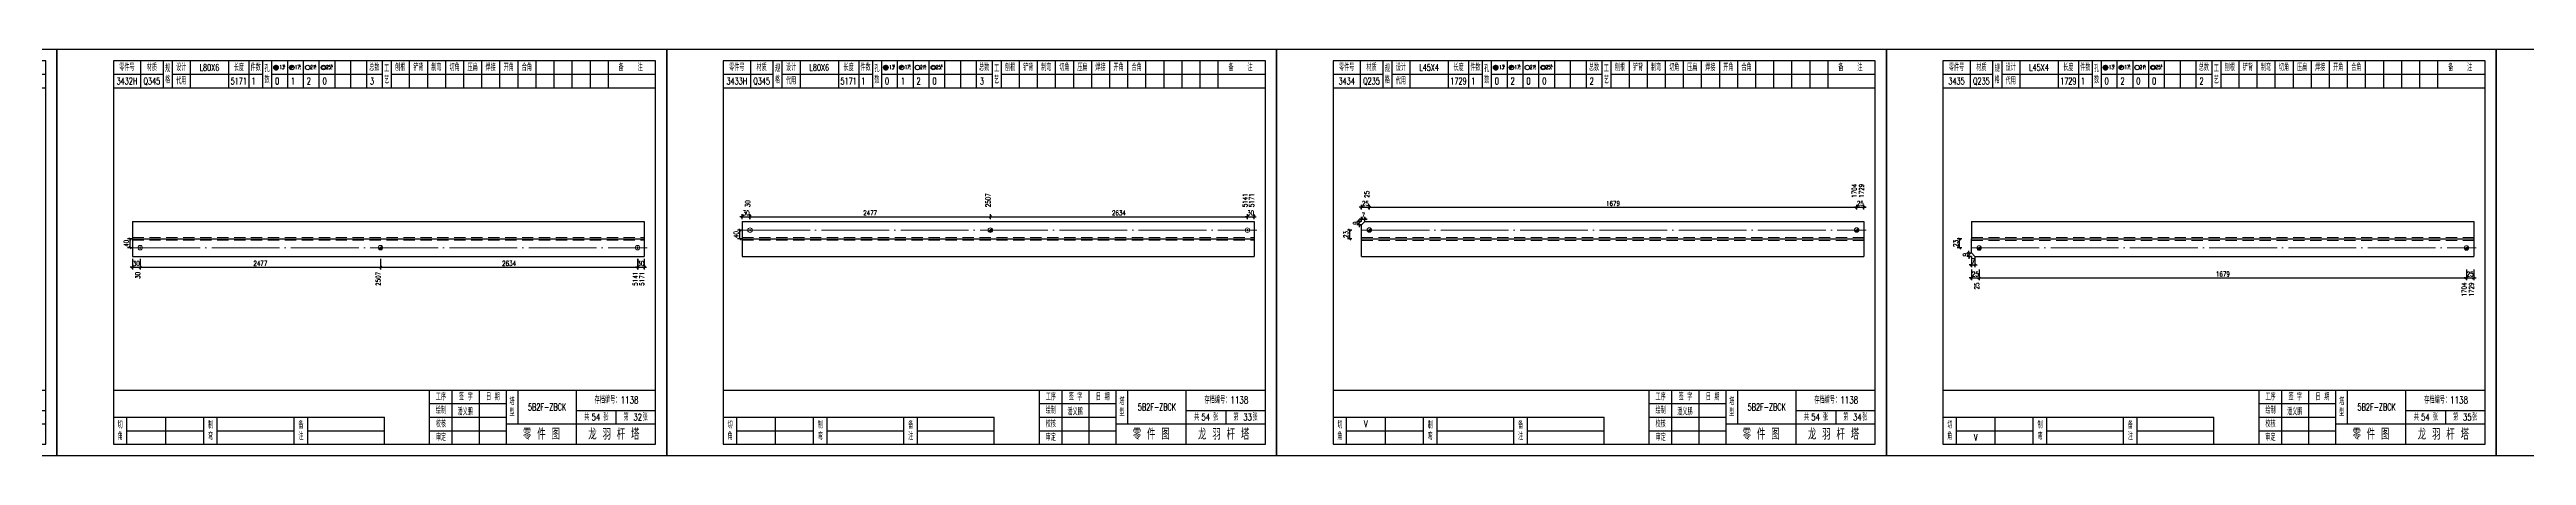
# Model space of a CAD drawing. Header units: millimetres. Extents: x 0 to 30240, y -10896 to -1348.
# Drawn here: x 8367 to 9463, y -10896 to -10716 of the extents above; entities that cross this region are included whole.
import ezdxf
from ezdxf.enums import TextEntityAlignment as Align

# ---------------------------------------------------------------- set-up
doc = ezdxf.new("R2010")
doc.units = ezdxf.units.MM
doc.header["$LTSCALE"] = 20
doc.header["$PDMODE"] = 1
doc.linetypes.add('DASHDOT2X', pattern=[1.75, 1.5, -0.125, 0, -0.125])
doc.linetypes.add('HIDDEN', pattern=[0.375, 0.25, -0.125])
for name, color, linetype, lineweight in [('1', 7, 'Continuous', 25), ('11', 3, 'Continuous', 13), ('2', 1, 'HIDDEN', 13), ('5', 1, 'Continuous', 13), ('7', 2, 'DASHDOT2X', 13)]:
    doc.layers.add(name, color=color, linetype=linetype, lineweight=lineweight)
doc.styles.get("Standard").update_dxf_attribs({"font": 'simplex', "width": 0.7, "bigfont": 'gbhzfs.shx'})
doc.styles.add('SYMBOL_TXT', font='txt.shx', dxfattribs={"width": 0.6})
doc.styles.add('TITLE_TXT', font='simplex.shx', dxfattribs={"width": 0.75, "height": 2.5, "bigfont": 'gbhzfs.shx'})
doc.dimstyles.get("Standard").update_dxf_attribs({"dimtxt": 2.1, "dimasz": 1, "dimexe": 1.05, "dimexo": 0, "dimgap": 0.63, "dimtad": 1, "dimzin": 0, "dimdsep": 46, "dimtxsty": 'standard', "dimblk": 'OBLIQUE', "dimblk1": 'OBLIQUE', "dimblk2": 'OBLIQUE', "dimcen": 0.09, "dimadec": 0, "dimazin": 0, "dimtfac": 1, "dimtdec": 1, "dimtix": 1, "dimtmove": 0, "dimatfit": 3, "dimfxl": 0, "dimtolj": 1, "dimtzin": 0, "dimarcsym": 0})
pattern_1 = [(0, (-3, 0), (0, 0.0125), [])]

# ---------------------------------------------------------------- blocks, each defined once
blk = doc.blocks.new('M12_HOLE')
h = blk.add_hatch()
h.set_pattern_fill('LINE', scale=0.1, style=0)
h.set_pattern_definition(pattern_1)
h.paths.add_polyline_path([(-5, 0, 1), (-1, 0, 1)])
at = {"color": 7}
blk.add_circle((-3, 0), 2, dxfattribs=at)
at = {"color": 7, "attachment_point": 1, "style": 'SYMBOL_TXT'}
for s, insert, char_height, width in [('13\\f??|b0|i0|c0|p54;.', (-0.1, 2.1), 3.5, 5.707), ('5', (3.7, 2.3), 1.8, 2.931)]:
    blk.add_mtext(s, dxfattribs=dict(at, insert=insert, char_height=char_height, width=width))
blk = doc.blocks.new('M16_HOLE')
h = blk.add_hatch()
h.set_pattern_fill('LINE', scale=0.1, style=0)
h.set_pattern_definition(pattern_1)
h.paths.add_polyline_path([(-1.6, 1.4, 0.668179), (-5, 0, 0.198912), (-4.4, -1.4)])
at = {"color": 7}
blk.add_circle((-3, 0), 2, dxfattribs=at)
at = {"color": 7, "attachment_point": 1, "style": 'SYMBOL_TXT'}
for s, insert, char_height, width in [('17.', (-0.4, 2.1), 3.5, 6.316), ('5', (3.6, 2.3), 1.8, 1.822)]:
    blk.add_mtext(s, dxfattribs=dict(at, insert=insert, char_height=char_height, width=width))
blk = doc.blocks.new('M20_HOLE')
at = {"color": 7}
blk.add_circle((-3, 0), 2, dxfattribs=at)
at = {"color": 7, "attachment_point": 1, "style": 'SYMBOL_TXT'}
for s, insert, char_height, width in [('21.', (-0.7, 2), 3.5, 6.074), ('5', (3.3, 2), 1.8, 1.458)]:
    blk.add_mtext(s, dxfattribs=dict(at, insert=insert, char_height=char_height, width=width))
blk = doc.blocks.new('M24_HOLE')
at = {"color": 7}
for radius in [2, 1.5]:
    blk.add_circle((-3, 0), radius, dxfattribs=at)
at = {"color": 7, "attachment_point": 1, "style": 'SYMBOL_TXT'}
for s, insert, char_height, width in [('25.', (-0.7, 2.1), 3.5, 2.429), ('5', (3.9, 2.3), 1.8, 1.944)]:
    blk.add_mtext(s, dxfattribs=dict(at, insert=insert, char_height=char_height, width=width))
blk = doc.blocks.new('JgCard')
for p, q in [((270, 180), (0, 180)), ((0, 180), (0, 0)), ((270, 0), (270, 180)), ((265, 175), (25, 175)), ((25, 175), (25, 5)), ((25, 169), (47, 169)), ((37, 175), (37, 163)), ((47, 175), (47, 163)), ((51, 175), (51, 163)), ((51, 169), (91, 169)), ((59, 175), (59, 163)), ((76, 175), (76, 163)), ((85, 175), (85, 163)), ((91, 175), (91, 163)), ((95, 175), (95, 163)), ((95, 169), (144, 169)), ((102, 175), (102, 163)), ((109, 175), (109, 163)), ((116, 175), (116, 163)), ((123, 175), (123, 163)), ((130, 175), (130, 163)), ((137, 175), (137, 163)), ((144, 175), (144, 163)), ((148, 175), (148, 163)), ((148, 169), (265, 169)), ((156, 175), (156, 163)), ((164, 175), (164, 163)), ((172, 175), (172, 163)), ((180, 175), (180, 163)), ((188, 175), (188, 163)), ((196, 175), (196, 163)), ((204, 175), (204, 163)), ((212, 175), (212, 163)), ((220, 175), (220, 163)), ((228, 175), (228, 163)), ((236, 175), (236, 163)), ((244, 175), (244, 163)), ((265, 5), (265, 175)), ((25, 163), (265, 163)), ((25, 29), (265, 29)), ((165, 5), (165, 29)), ((165, 23), (199, 23)), ((175, 5), (175, 29)), ((187, 5), (187, 29)), ((199, 5), (199, 29)), ((204, 29), (204, 14)), ((230, 5), (230, 29)), ((25, 17), (145, 17)), ((31, 5), (31, 17)), ((31, 11), (65, 11)), ((48, 17), (48, 5)), ((65, 5), (65, 17)), ((71, 5), (71, 17)), ((71, 11), (105, 11)), ((105, 5), (105, 17)), ((111, 5), (111, 17)), ((111, 11), (145, 11)), ((145, 5), (145, 17)), ((165, 17), (199, 17)), ((165, 11), (199, 11)), ((199, 14), (265, 14)), ((230, 20), (265, 20)), ((247.5, 20), (247.5, 14)), ((0, 0), (270, 0)), ((25, 5), (265, 5))]:
    blk.add_line(p, q)
blk.add_lwpolyline([(96, 172, -1), (98, 172, -1)], format="xyb", close=True)
blk.add_point((145, 96))
at = {"xscale": 0.5, "yscale": 0.5, "zscale": 0.5}
for name, p in [('M12_HOLE', (98.5, 172)), ('M16_HOLE', (105.5, 172)), ('M20_HOLE', (112.5, 172)), ('M24_HOLE', (119.5, 172))]:
    blk.add_blockref(name, p, dxfattribs=at)
at = {"style": 'TITLE_TXT', "width": 0.75}
for s, height, p in [('存档编号：1138', 3.08, (238, 23.1)), ('潘义鹏', 3, (177.4, 17.9)), ('龙 羽 杆 塔', 5, (235.2, 7))]:
    blk.add_text(s, height=height, dxfattribs=at).set_placement(p)
at = {"attachment_point": 5, "style": 'TITLE_TXT'}
for s, insert, char_height, width in [('零件号', (31, 172), 3, 15), ('材质', (42, 172), 3, 8), ('规格', (49, 169), 3, 4), ('设计', (55, 172), 3, 8), ('代用', (55, 166), 3, 8), ('长度', (80.5, 172), 3, 8), ('件数', (88, 172), 3, 6), ('孔数', (93, 169), 3, 4), ('总数', (140.5, 172), 3, 7), ('工\\P艺', (146, 169), 3, 4), ('刨根', (152, 172), 3, 8), ('铲背', (160, 172), 3, 8), ('制弯', (168, 172), 3, 8), ('切角', (176, 172), 3, 8), ('压扁', (184, 172), 3, 8), ('焊接', (192, 172), 3, 8), ('开角', (200, 172), 3, 8), ('合角', (208, 172), 3, 8), ('备    注', (254, 172), 3, 22), ('工序', (170, 26), 3, 10), ('签 字', (181, 26), 3, 12), ('日 期', (193, 26), 3, 12), ('塔\\P型', (201.5, 21.5), 3, 5), ('切\\P角', (28, 11), 3, 6), ('制\\P弯', (68, 11), 3, 6), ('备\\P注', (108, 11), 3, 6), ('绘制', (170, 20), 3, 10), ('校核', (170, 14), 3, 10), ('零 件 图', (214.5, 9.5), 5, 31), ('共    张', (238.8, 17), 3, 17.5), ('第    张', (256.2, 17), 3, 17.5), ('审定', (170, 8), 3, 10)]:
    blk.add_mtext(s, dxfattribs=dict(at, insert=insert, char_height=char_height, width=width))
blk = doc.blocks.new('M20')
for p, q in [((-0.5, 0), (0.5, 0)), ((0, -0.5), (0, 0.5))]:
    blk.add_line(p, q)
blk.add_circle((0, 0), 1)
blk = doc.blocks.new('M16')
for p, q in [((-0.7, -0.7), (0.7, 0.7)), ((-0.4, 0), (0.4, 0)), ((0, 0.4), (0, -0.4))]:
    blk.add_line(p, q)
blk.add_circle((0, 0), 1)
for radius in [0.8, 0.6, 0.4, 0.2]:
    blk.add_arc((0, 0), radius, 225, 45)
blk = doc.blocks.new('_Oblique')
at = {"color": 0, "linetype": 'ByBlock', "lineweight": -2}
blk.add_line((-0.5, -0.5), (0.5, 0.5), dxfattribs=at)
blk = doc.blocks.new('*D4551')
at = {"layer": '11', "color": 0, "lineweight": -2}
for p, q in [((8403.4, -10812.3), (8402.4, -10812.3)), ((8403.4, -10808.7), (8403.4, -10813.4)), ((8403.4, -10812.3), (8406.8, -10812.3)), ((8406.8, -10808.7), (8406.8, -10813.4)), ((8406.8, -10812.3), (8407.8, -10812.3))]:
    blk.add_line(p, q, dxfattribs=at)
at = {"layer": 'Defpoints', "color": 0}
for p in [(8403.4, -10808.7), (8406.8, -10808.7), (8406.8, -10812.3)]:
    blk.add_point(p, dxfattribs=at)
at = {"layer": '11', "color": 0, "lineweight": -2}
blk.add_blockref('_Oblique', (8403.4, -10812.3), dxfattribs=at)
at = {"layer": '11', "color": 0, "lineweight": -2, "rotation": 180}
blk.add_blockref('_Oblique', (8406.8, -10812.3), dxfattribs=at)
at = {"layer": '11', "color": 0, "insert": (8405.1, -10810.7), "char_height": 2.1, "attachment_point": 5}
blk.add_mtext('\\A1;30', dxfattribs=at)
blk = doc.blocks.new('*D4554')
at = {"layer": '11', "color": 0, "lineweight": -2}
for p, q in [((8627.1, -10812.3), (8626.1, -10812.3)), ((8627.1, -10808.7), (8627.1, -10813.4)), ((8627.1, -10812.3), (8630, -10812.3)), ((8630, -10808.7), (8630, -10813.4)), ((8630, -10812.3), (8631, -10812.3))]:
    blk.add_line(p, q, dxfattribs=at)
at = {"layer": 'Defpoints', "color": 0}
for p in [(8627.1, -10808.7), (8630, -10808.7), (8630, -10812.3)]:
    blk.add_point(p, dxfattribs=at)
at = {"layer": '11', "color": 0, "lineweight": -2}
blk.add_blockref('_Oblique', (8627.1, -10812.3), dxfattribs=at)
at = {"layer": '11', "color": 0, "lineweight": -2, "rotation": 180}
blk.add_blockref('_Oblique', (8630, -10812.3), dxfattribs=at)
at = {"layer": '11', "color": 0, "insert": (8628.5, -10810.7), "char_height": 2.1, "attachment_point": 5}
blk.add_mtext('\\A1;30', dxfattribs=at)
blk = doc.blocks.new('*D4556')
at = {"layer": '11', "color": 0, "lineweight": -2}
for p, q in [((8673.4, -10790), (8672.4, -10790)), ((8673.4, -10791), (8673.4, -10788.9)), ((8673.4, -10790), (8676.8, -10790)), ((8676.8, -10791), (8676.8, -10788.9)), ((8676.8, -10790), (8677.8, -10790))]:
    blk.add_line(p, q, dxfattribs=at)
at = {"layer": 'Defpoints', "color": 0}
for p in [(8676.8, -10790), (8673.4, -10791), (8676.8, -10791)]:
    blk.add_point(p, dxfattribs=at)
at = {"layer": '11', "color": 0, "lineweight": -2}
blk.add_blockref('_Oblique', (8673.4, -10790), dxfattribs=at)
at = {"layer": '11', "color": 0, "lineweight": -2, "rotation": 180}
blk.add_blockref('_Oblique', (8676.8, -10790), dxfattribs=at)
at = {"layer": '11', "color": 0, "insert": (8675.1, -10788.3), "char_height": 2.1, "attachment_point": 5}
blk.add_mtext('\\A1;30', dxfattribs=at)
blk = doc.blocks.new('*D4559')
at = {"layer": '11', "color": 0, "lineweight": -2}
for p, q in [((8897.1, -10790), (8896.1, -10790)), ((8897.1, -10791), (8897.1, -10788.9)), ((8897.1, -10790), (8900, -10790)), ((8900, -10791), (8900, -10788.9)), ((8900, -10790), (8901, -10790))]:
    blk.add_line(p, q, dxfattribs=at)
at = {"layer": 'Defpoints', "color": 0}
for p in [(8900, -10790), (8897.1, -10791), (8900, -10791)]:
    blk.add_point(p, dxfattribs=at)
at = {"layer": '11', "color": 0, "lineweight": -2}
blk.add_blockref('_Oblique', (8897.1, -10790), dxfattribs=at)
at = {"layer": '11', "color": 0, "lineweight": -2, "rotation": 180}
blk.add_blockref('_Oblique', (8900, -10790), dxfattribs=at)
at = {"layer": '11', "color": 0, "insert": (8898.5, -10788.3), "char_height": 2.1, "attachment_point": 5}
blk.add_mtext('\\A1;30', dxfattribs=at)
blk = doc.blocks.new('*D4561')
at = {"layer": '11', "color": 0, "lineweight": -2}
for p, q in [((8947.6, -10785.8), (8946.6, -10785.8)), ((8947.6, -10786.8), (8947.6, -10784.7)), ((8947.6, -10785.8), (8951, -10785.8)), ((8951, -10786.8), (8951, -10784.7)), ((8951, -10785.8), (8952, -10785.8))]:
    blk.add_line(p, q, dxfattribs=at)
at = {"layer": 'Defpoints', "color": 0}
for p in [(8947.6, -10786.8), (8951, -10785.8), (8951, -10786.8)]:
    blk.add_point(p, dxfattribs=at)
at = {"layer": '11', "color": 0, "lineweight": -2}
blk.add_blockref('_Oblique', (8947.6, -10785.8), dxfattribs=at)
at = {"layer": '11', "color": 0, "lineweight": -2, "rotation": 180}
blk.add_blockref('_Oblique', (8951, -10785.8), dxfattribs=at)
at = {"layer": '11', "color": 0, "insert": (8949.3, -10784.1), "char_height": 2.1, "attachment_point": 5}
blk.add_mtext('\\A1;25', dxfattribs=at)
blk = doc.blocks.new('*D4563')
at = {"layer": '11', "color": 0, "lineweight": -2}
for p, q in [((9166.8, -10785.8), (9165.8, -10785.8)), ((9166.8, -10786.8), (9166.8, -10784.7)), ((9166.8, -10785.8), (9170, -10785.8)), ((9170, -10786.8), (9170, -10784.7)), ((9170, -10785.8), (9171, -10785.8))]:
    blk.add_line(p, q, dxfattribs=at)
at = {"layer": 'Defpoints', "color": 0}
for p in [(9166.8, -10786.8), (9170, -10785.8), (9170, -10786.8)]:
    blk.add_point(p, dxfattribs=at)
at = {"layer": '11', "color": 0, "lineweight": -2}
blk.add_blockref('_Oblique', (9166.8, -10785.8), dxfattribs=at)
at = {"layer": '11', "color": 0, "lineweight": -2, "rotation": 180}
blk.add_blockref('_Oblique', (9170, -10785.8), dxfattribs=at)
at = {"layer": '11', "color": 0, "insert": (9168.4, -10784.1), "char_height": 2.1, "attachment_point": 5}
blk.add_mtext('\\A1;25', dxfattribs=at)
blk = doc.blocks.new('*D4564')
at = {"layer": '11', "color": 0, "lineweight": -2}
for p, q in [((8947.6, -10792.1), (8945.5, -10792.1)), ((8947.6, -10793.6), (8945.5, -10793.6)), ((8946.5, -10792.1), (8946.5, -10791.1)), ((8946.5, -10793.6), (8946.5, -10792.1)), ((8946.5, -10793.6), (8946.5, -10794.6))]:
    blk.add_line(p, q, dxfattribs=at)
at = {"layer": 'Defpoints', "color": 0}
for p in [(8946.5, -10792.1), (8947.6, -10792.1), (8947.6, -10793.6)]:
    blk.add_point(p, dxfattribs=at)
at = {"layer": '11', "color": 0, "lineweight": -2}
for p, rotation in [((8946.5, -10792.1), 270), ((8946.5, -10793.6), 90)]:
    blk.add_blockref('_Oblique', p, dxfattribs=dict(at, rotation=rotation))
at = {"layer": '11', "color": 0, "insert": (8944.9, -10792.8), "char_height": 2.1, "attachment_point": 5, "rotation": 90}
blk.add_mtext('\\A1;9', dxfattribs=at)
blk = doc.blocks.new('*D4565')
at = {"layer": '11', "color": 0, "lineweight": -2}
for p, q in [((8947.6, -10792.1), (8947.6, -10790)), ((8949.1, -10792.1), (8949.1, -10790)), ((8947.6, -10791), (8946.6, -10791)), ((8947.6, -10791), (8949.1, -10791)), ((8949.1, -10791), (8950.1, -10791))]:
    blk.add_line(p, q, dxfattribs=at)
at = {"layer": 'Defpoints', "color": 0}
for p in [(8947.6, -10792.1), (8949.1, -10791), (8949.1, -10792.1)]:
    blk.add_point(p, dxfattribs=at)
at = {"layer": '11', "color": 0, "lineweight": -2}
blk.add_blockref('_Oblique', (8947.6, -10791), dxfattribs=at)
at = {"layer": '11', "color": 0, "lineweight": -2, "rotation": 180}
blk.add_blockref('_Oblique', (8949.1, -10791), dxfattribs=at)
at = {"layer": '11', "color": 0, "insert": (8948.4, -10789.3), "char_height": 2.1, "attachment_point": 5}
blk.add_mtext('\\A1;7', dxfattribs=at)
blk = doc.blocks.new('*D4567')
at = {"layer": '11', "color": 0, "lineweight": -2}
for p, q in [((9217.6, -10817.1), (9216.6, -10817.1)), ((9217.6, -10813.4), (9217.6, -10818.1)), ((9217.6, -10817.1), (9221, -10817.1)), ((9221, -10813.4), (9221, -10818.1)), ((9221, -10817.1), (9222, -10817.1))]:
    blk.add_line(p, q, dxfattribs=at)
at = {"layer": 'Defpoints', "color": 0}
for p in [(9217.6, -10813.4), (9221, -10813.4), (9221, -10817.1)]:
    blk.add_point(p, dxfattribs=at)
at = {"layer": '11', "color": 0, "lineweight": -2}
blk.add_blockref('_Oblique', (9217.6, -10817.1), dxfattribs=at)
at = {"layer": '11', "color": 0, "lineweight": -2, "rotation": 180}
blk.add_blockref('_Oblique', (9221, -10817.1), dxfattribs=at)
at = {"layer": '11', "color": 0, "insert": (9219.3, -10815.4), "char_height": 2.1, "attachment_point": 5}
blk.add_mtext('\\A1;25', dxfattribs=at)
blk = doc.blocks.new('*D4569')
at = {"layer": '11', "color": 0, "lineweight": -2}
for p, q in [((9436.8, -10817.1), (9435.8, -10817.1)), ((9436.8, -10813.4), (9436.8, -10818.1)), ((9436.8, -10817.1), (9440, -10817.1)), ((9440, -10813.4), (9440, -10818.1)), ((9440, -10817.1), (9441, -10817.1))]:
    blk.add_line(p, q, dxfattribs=at)
at = {"layer": 'Defpoints', "color": 0}
for p in [(9436.8, -10813.4), (9440, -10813.4), (9440, -10817.1)]:
    blk.add_point(p, dxfattribs=at)
at = {"layer": '11', "color": 0, "lineweight": -2}
blk.add_blockref('_Oblique', (9436.8, -10817.1), dxfattribs=at)
at = {"layer": '11', "color": 0, "lineweight": -2, "rotation": 180}
blk.add_blockref('_Oblique', (9440, -10817.1), dxfattribs=at)
at = {"layer": '11', "color": 0, "insert": (9438.4, -10815.4), "char_height": 2.1, "attachment_point": 5}
blk.add_mtext('\\A1;25', dxfattribs=at)
blk = doc.blocks.new('*D4570')
at = {"layer": '11', "color": 0, "lineweight": -2}
for p, q in [((9217.6, -10806.1), (9215.5, -10806.1)), ((9217.6, -10807.6), (9215.5, -10807.6)), ((9216.5, -10806.1), (9216.5, -10805.1)), ((9216.5, -10806.1), (9216.5, -10807.6)), ((9216.5, -10807.6), (9216.5, -10808.6))]:
    blk.add_line(p, q, dxfattribs=at)
at = {"layer": 'Defpoints', "color": 0}
for p in [(9216.5, -10807.6), (9217.6, -10806.1), (9217.6, -10807.6)]:
    blk.add_point(p, dxfattribs=at)
at = {"layer": '11', "color": 0, "lineweight": -2}
for p, rotation in [((9216.5, -10806.1), 270), ((9216.5, -10807.6), 90)]:
    blk.add_blockref('_Oblique', p, dxfattribs=dict(at, rotation=rotation))
at = {"layer": '11', "color": 0, "insert": (9214.9, -10806.8), "char_height": 2.1, "attachment_point": 5, "rotation": 90}
blk.add_mtext('\\A1;9', dxfattribs=at)
blk = doc.blocks.new('*D4571')
at = {"layer": '11', "color": 0, "lineweight": -2}
for p, q in [((9217.6, -10811.3), (9216.6, -10811.3)), ((9217.6, -10807.6), (9217.6, -10812.3)), ((9217.6, -10811.3), (9219.1, -10811.3)), ((9219.1, -10807.6), (9219.1, -10812.3)), ((9219.1, -10811.3), (9220.1, -10811.3))]:
    blk.add_line(p, q, dxfattribs=at)
at = {"layer": 'Defpoints', "color": 0}
for p in [(9217.6, -10807.6), (9219.1, -10807.6), (9219.1, -10811.3)]:
    blk.add_point(p, dxfattribs=at)
at = {"layer": '11', "color": 0, "lineweight": -2}
blk.add_blockref('_Oblique', (9217.6, -10811.3), dxfattribs=at)
at = {"layer": '11', "color": 0, "lineweight": -2, "rotation": 180}
blk.add_blockref('_Oblique', (9219.1, -10811.3), dxfattribs=at)
at = {"layer": '11', "color": 0, "insert": (9218.4, -10809.6), "char_height": 2.1, "attachment_point": 5}
blk.add_mtext('\\A1;7', dxfattribs=at)

msp = doc.modelspace()

# ---------------------------------------------------------------- linework, layer by layer
at = {"layer": '1'}
for p, q in [((8403.4, -10792.066), (8403.4, -10807.606)), ((8403.4, -10792.066), (8630, -10792.066)), ((8403.4, -10799.836), (8630, -10799.836)), ((8630, -10792.066), (8630, -10807.606)), ((8673.4, -10792.066), (8673.4, -10807.606)), ((8673.4, -10792.066), (8900, -10792.066)), ((8673.4, -10799.836), (8900, -10799.836)), ((8900, -10792.066), (8900, -10807.606)), ((8947.6, -10793.62), (8949.114, -10792.066)), ((8947.6, -10799.836), (8947.6, -10793.62)), ((8947.6, -10807.606), (8947.6, -10799.836)), ((8947.6, -10799.836), (9170, -10799.836)), ((8949.114, -10792.066), (9170, -10792.066)), ((9170, -10792.066), (9170, -10807.606)), ((9217.6, -10792.066), (9217.6, -10799.836)), ((9217.6, -10792.066), (9440, -10792.066)), ((9217.6, -10806.052), (9217.6, -10799.836)), ((9217.6, -10799.836), (9440, -10799.836)), ((9440, -10792.066), (9440, -10807.606)), ((8403.4, -10807.606), (8630, -10807.606)), ((8673.4, -10807.606), (8900, -10807.606)), ((8947.6, -10807.606), (9170, -10807.606)), ((9219.114, -10807.606), (9217.6, -10806.052)), ((9219.114, -10807.606), (9440, -10807.606))]:
    msp.add_line(p, q, dxfattribs=at)
at = {"layer": '2'}
for p, q in [((8403.4, -10799.253), (8630, -10799.253)), ((8403.4, -10800.419), (8630, -10800.419)), ((8673.4, -10799.253), (8900, -10799.253)), ((8673.4, -10800.419), (8900, -10800.419)), ((8947.6, -10799.145), (9170, -10799.145)), ((8947.6, -10800.527), (9170, -10800.527)), ((9217.6, -10799.145), (9440, -10799.145)), ((9217.6, -10800.527), (9440, -10800.527))]:
    msp.add_line(p, q, dxfattribs=at)
at = {"layer": '7'}
for p, q in [((8673.4, -10795.951), (8901.26, -10795.951)), ((8947.6, -10795.865), (9171, -10795.865)), ((8403.4, -10803.721), (8631.26, -10803.721)), ((9217.6, -10803.807), (9441, -10803.807))]:
    msp.add_line(p, q, dxfattribs=at)

# ---------------------------------------------------------------- block references
at = {"layer": '1'}
for p in [(8100, -10895.836), (8370, -10895.836), (8640, -10895.836), (8910, -10895.836), (9180, -10895.836), (9450, -10895.836)]:
    msp.add_blockref('JgCard', p, dxfattribs=at)
at = {"layer": '5'}
for name, p in [('M20', (8676.84, -10795.951)), ('M16', (8783.259, -10795.951)), ('M20', (8897.06, -10795.951)), ('M16', (8951.04, -10795.865)), ('M16', (9166.8, -10795.865)), ('M20', (8406.84, -10803.721)), ('M16', (8513.259, -10803.721)), ('M20', (8627.06, -10803.721)), ('M16', (9221.04, -10803.807)), ('M16', (9436.8, -10803.807))]:
    msp.add_blockref(name, p, dxfattribs=at)

# ---------------------------------------------------------------- texts
at = {"style": 'TITLE_TXT', "width": 0.75}
for s, p in [('54', (8606.667, -10880.296)), ('32', (8625.194, -10880.299)), ('54', (8876.667, -10880.296)), ('33', (8895.194, -10880.299)), ('54', (9146.667, -10880.296)), ('34', (9165.194, -10880.299)), ('54', (9416.667, -10880.296)), ('35', (9435.194, -10880.299))]:
    msp.add_text(s, height=3, dxfattribs=at).set_placement(p)
at = {"layer": '1', "width": 0.7}
for s, p in [('L80X6', (8437.5, -10723.836)), ('L80X6', (8707.5, -10723.836)), ('L45X4', (8977.5, -10723.836)), ('L45X4', (9247.5, -10723.836)), ('3432H', (8401, -10729.836)), ('Q345', (8412, -10729.836)), ('5171', (8450.5, -10729.836)), ('1', (8457, -10729.836)), ('0', (8467.5, -10729.836)), ('1', (8474.5, -10729.836)), ('2', (8481.5, -10729.836)), ('0', (8488.5, -10729.836)), ('3', (8509.5, -10729.836)), ('3433H', (8671, -10729.836)), ('Q345', (8682, -10729.836)), ('5171', (8720.5, -10729.836)), ('1', (8727, -10729.836)), ('0', (8737.5, -10729.836)), ('1', (8744.5, -10729.836)), ('2', (8751.5, -10729.836)), ('0', (8758.5, -10729.836)), ('3', (8779.5, -10729.836)), ('3434', (8941, -10729.836)), ('Q235', (8952, -10729.836)), ('1729', (8990.5, -10729.836)), ('1', (8997, -10729.836)), ('0', (9007.5, -10729.836)), ('2', (9014.5, -10729.836)), ('0', (9021.5, -10729.836)), ('0', (9028.5, -10729.836)), ('2', (9049.5, -10729.836)), ('3435', (9211, -10729.836)), ('Q235', (9222, -10729.836)), ('1729', (9260.5, -10729.836)), ('1', (9267, -10729.836)), ('0', (9277.5, -10729.836)), ('2', (9284.5, -10729.836)), ('0', (9291.5, -10729.836)), ('0', (9298.5, -10729.836)), ('2', (9319.5, -10729.836)), ('V', (8949.5, -10881.836)), ('V', (9219.5, -10887.836))]:
    msp.add_text(s, height=3, dxfattribs=at).set_placement(p, align=Align.MIDDLE_CENTER)
for s, p in [('25', (8951.029, -10781.566)), ('1704', (9166.783, -10781.566)), ('1729', (9170, -10781.566)), ('30', (8676.838, -10785.766)), ('2507', (8783.259, -10785.766)), ('5141', (8897.065, -10785.766)), ('5171', (8900, -10785.766))]:
    msp.add_text(s, height=2.1, rotation=90, dxfattribs=at).set_placement(p)
for s, p in [('30', (8406.838, -10814.431)), ('2507', (8513.259, -10814.431)), ('5141', (8627.065, -10814.431)), ('5171', (8630, -10814.431)), ('25', (9221.029, -10819.156)), ('1704', (9436.783, -10819.156)), ('1729', (9440, -10819.156))]:
    msp.add_text(s, height=2.1, rotation=90, dxfattribs=at).set_placement(p, align=Align.RIGHT)
at = {"layer": '1', "char_height": 3, "width": 26, "attachment_point": 5}
for insert in [(8587, -10874.336), (8857, -10874.336), (9127, -10874.336), (9397, -10874.336)]:
    msp.add_mtext('5B2F-ZBCK', dxfattribs=dict(at, insert=insert))

# ---------------------------------------------------------------- dimensions: what is measured, and where the dimension line sits
at = {"layer": '1'}
for base, p1, p2, text in [((8402.35, -10799.836), (8403.35, -10803.721), (8403.35, -10799.836), '40'), ((8672.35, -10795.951), (8673.35, -10799.836), (8673.35, -10795.951), '40'), ((8942.35, -10795.865), (8943.35, -10799.836), (8943.35, -10795.865), '23'), ((9212.35, -10799.836), (9213.35, -10803.807), (9213.35, -10799.836), '23')]:
    msp.add_linear_dim(base=base, p1=p1, p2=p2, angle=90, text=text, dimstyle='standard', dxfattribs=at).render()
at = {"layer": '11'}
for base, p1, p2, text, picture, middle in [((8676.84, -10789.966), (8673.4, -10791.016), (8676.84, -10791.016), '30', '*D4556', (8675.12, -10788.286)), ((8900, -10789.966), (8897.06, -10791.016), (8900, -10791.016), '30', '*D4559', (8898.53, -10788.286)), ((8951.04, -10785.766), (8947.6, -10786.816), (8951.04, -10786.816), '25', '*D4561', (8949.32, -10784.086)), ((8949.114, -10791.016), (8947.6, -10792.066), (8949.114, -10792.066), '7', '*D4565', (8948.357, -10789.336)), ((9170, -10785.766), (9166.8, -10786.816), (9170, -10786.816), '25', '*D4563', (9168.4, -10784.086)), ((8406.84, -10812.331), (8403.4, -10808.656), (8406.84, -10808.656), '30', '*D4551', (8405.12, -10810.651)), ((8630, -10812.331), (8627.06, -10808.656), (8630, -10808.656), '30', '*D4554', (8628.53, -10810.651)), ((9219.114, -10811.281), (9217.6, -10807.606), (9219.114, -10807.606), '7', '*D4571', (9218.357, -10809.601)), ((9221.04, -10817.056), (9217.6, -10813.381), (9221.04, -10813.381), '25', '*D4567', (9219.32, -10815.376)), ((9440, -10817.056), (9436.8, -10813.381), (9440, -10813.381), '25', '*D4569', (9438.4, -10815.376))]:
    dim = msp.add_linear_dim(base=base, p1=p1, p2=p2, text=text, dimstyle='standard', dxfattribs=at)
    dim.commit()
    dim.dimension.update_dxf_attribs({"geometry": picture, "text_midpoint": middle})
for base, p1, p2, text in [((8783.259, -10789.966), (8676.84, -10791.016), (8783.259, -10791.016), '2477'), ((8897.06, -10789.966), (8783.259, -10791.016), (8897.06, -10791.016), '2634'), ((9166.8, -10785.766), (8951.04, -10786.816), (9166.8, -10786.816), '1679'), ((8513.259, -10812.331), (8406.84, -10808.656), (8513.259, -10808.656), '2477'), ((8627.06, -10812.331), (8513.259, -10808.656), (8627.06, -10808.656), '2634'), ((9436.8, -10817.056), (9221.04, -10813.381), (9436.8, -10813.381), '1679')]:
    msp.add_linear_dim(base=base, p1=p1, p2=p2, text=text, dimstyle='standard', dxfattribs=at).render()
for base, p1, p2, picture, middle in [((8946.55, -10792.066), (8947.6, -10793.62), (8947.6, -10792.066), '*D4564', (8944.87, -10792.843)), ((9216.55, -10807.606), (9217.6, -10806.052), (9217.6, -10807.606), '*D4570', (9214.87, -10806.829))]:
    dim = msp.add_linear_dim(base=base, p1=p1, p2=p2, angle=90, text='9', dimstyle='standard', dxfattribs=at)
    dim.commit()
    dim.dimension.update_dxf_attribs({"geometry": picture, "text_midpoint": middle})

doc.saveas('drawing.dxf')
